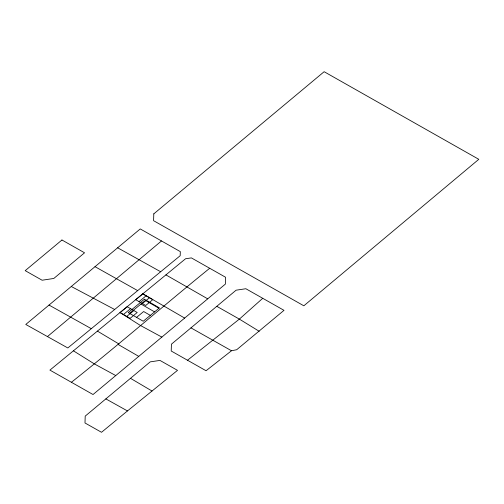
<?xml version="1.0" encoding="UTF-8"?>
<svg xmlns="http://www.w3.org/2000/svg" width="504" height="504" viewBox="0 0 504 504"><rect width="100%" height="100%" fill="white"/><g stroke="black" fill="none" stroke-linecap="round" stroke-linejoin="round"><path stroke-width="0.76" d="M262.742 298.305L239.362 319.114L187.507 360.234L171.215 351.005L171.442 344.163L236.105 290.191L245.851 288.735L284.004 310.338L236.685 349.732L231.5 350.746L206.06 370.742L187.507 360.234M47.458 336.571L161.488 240.95L180.331 251.635L180.174 255.723L67.813 347.962L25.78 324.456L140.257 228.929L161.488 240.95M115.756 375.562L93.032 394.525L49.915 370.112L185.56 258.754L191.394 257.903L225.578 277.257L225.364 284.105L115.756 375.562L94.254 363.85L73.42 350.822M123.448 314.496L130.536 308.643M139.047 301.631L146.135 295.785M126.781 316.418L133.875 310.571M142.38 303.553L149.474 297.707M136.559 317.388L143.653 311.535L150.318 315.391M209.708 268.26C163.283 305.903 118.226 345.177 71.379 382.297M127.462 410.936L101.518 432.293L84.993 422.976L85.207 416.121L150.211 361.872L159.951 360.41L177.515 370.358L127.462 410.936L105.853 398.891M129.604 313.368L145.391 300.409L158.949 308.272M71.278 286.493L114.666 309.494M161.866 337.094L140.383 325.452L120.04 312.543M117.646 247.798L160.644 271.744M49.014 305.065L91.306 328.677M95.017 266.673L137.668 290.619M231.5 350.746L190.959 327.871M216.783 306.319L239.362 319.114L259.188 331.286M165.917 274.888L207.698 298.841M140.975 304.032L154.571 311.882M142.84 293.826L184.647 318.081M138.751 356.378L118.238 344.509L118.912 343.967L97.423 331.109M130.492 378.328L152.019 391.022M153.802 213.853L153.581 220.689L303.836 305.802L478.8 159.314L324.135 71.707L153.802 213.853M61.948 239.999L25.2 270.648L42.115 280.224L53.796 278.466L84.559 252.8L61.948 239.999M127.203 306.722L120.11 312.568L130.114 318.345L137.208 312.499L127.203 306.722M142.802 293.857L135.708 299.704L145.713 305.481L152.806 299.634L142.802 293.857M144.402 299.219L128.218 312.568L143.231 321.237L159.415 307.887L144.402 299.219"/></g></svg>
